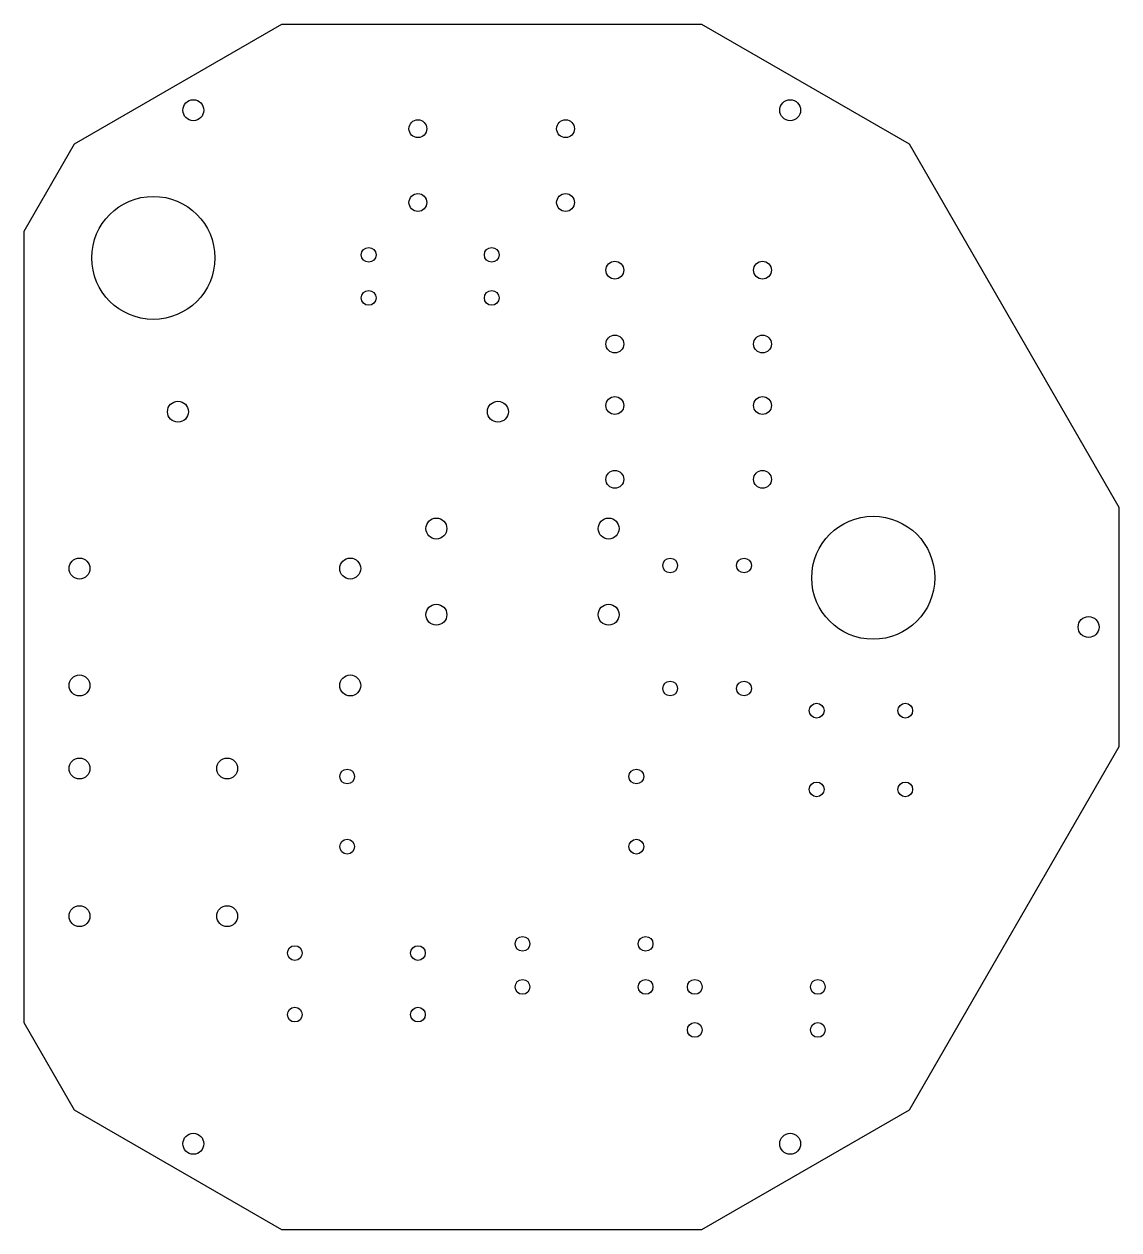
# Model space of a CAD drawing. Header units: millimetres. Extents: x 0 to 178, y 0 to 196.
import ezdxf

# ---------------------------------------------------------------- set-up
doc = ezdxf.new("R2010")
doc.units = ezdxf.units.MM
doc.layers.add('КОНТУР', color=7, linetype='Continuous')
doc.layers.add('ОТВЕРСТИЯ', color=3, linetype='Continuous')

msp = doc.modelspace()

# ---------------------------------------------------------------- linework, layer by layer
at = {"layer": 'КОНТУР'}
for p, q in [((8.18, 176.54), (41.89, 196)), ((41.89, 196), (110.11, 196)), ((110.11, 196), (143.82, 176.54)), ((0, 162.36), (8.18, 176.54)), ((143.82, 176.54), (177.92, 117.46)), ((0, 33.64), (0, 162.36)), ((177.92, 117.46), (177.92, 78.54)), ((177.92, 78.54), (143.82, 19.46)), ((8.18, 19.46), (0, 33.64)), ((41.89, 0), (8.18, 19.46)), ((143.82, 19.46), (110.11, 0)), ((110.11, 0), (41.89, 0))]:
    msp.add_line(p, q, dxfattribs=at)
at = {"layer": 'ОТВЕРСТИЯ'}
for centre, radius in [((27.5, 182), 1.7), ((124.5, 182), 1.7), ((64, 179), 1.45), ((88, 179), 1.45), ((21, 158), 10), ((64, 167), 1.45), ((88, 167), 1.45), ((56, 158.5), 1.2), ((76, 158.5), 1.2), ((96, 156), 1.45), ((120, 156), 1.45), ((56, 151.5), 1.2), ((76, 151.5), 1.2), ((96, 144), 1.45), ((120, 144), 1.45), ((96, 134), 1.45), ((120, 134), 1.45), ((25, 133), 1.7), ((77, 133), 1.7), ((96, 122), 1.45), ((120, 122), 1.45), ((67, 114), 1.7), ((95, 114), 1.7), ((138, 106), 10), ((9, 107.5), 1.7), ((53, 107.5), 1.7), ((105, 108), 1.2), ((117, 108), 1.2), ((67, 100), 1.7), ((95, 100), 1.7), ((173, 98), 1.7), ((9, 88.5), 1.7), ((53, 88.5), 1.7), ((105, 88), 1.2), ((117, 88), 1.2), ((128.8, 84.4), 1.2), ((143.2, 84.4), 1.2), ((9, 75), 1.7), ((33, 75), 1.7), ((52.5, 73.7), 1.2), ((99.5, 73.7), 1.2), ((128.8, 71.6), 1.2), ((143.2, 71.6), 1.2), ((52.5, 62.3), 1.2), ((99.5, 62.3), 1.2), ((9, 51), 1.7), ((33, 51), 1.7), ((81, 46.5), 1.2), ((101, 46.5), 1.2), ((44, 45), 1.2), ((64, 45), 1.2), ((81, 39.5), 1.2), ((101, 39.5), 1.2), ((109, 39.5), 1.2), ((129, 39.5), 1.2), ((44, 35), 1.2), ((64, 35), 1.2), ((109, 32.5), 1.2), ((129, 32.5), 1.2), ((27.5, 14), 1.7), ((124.5, 14), 1.7)]:
    msp.add_circle(centre, radius, dxfattribs=at)

doc.saveas('drawing.dxf')
